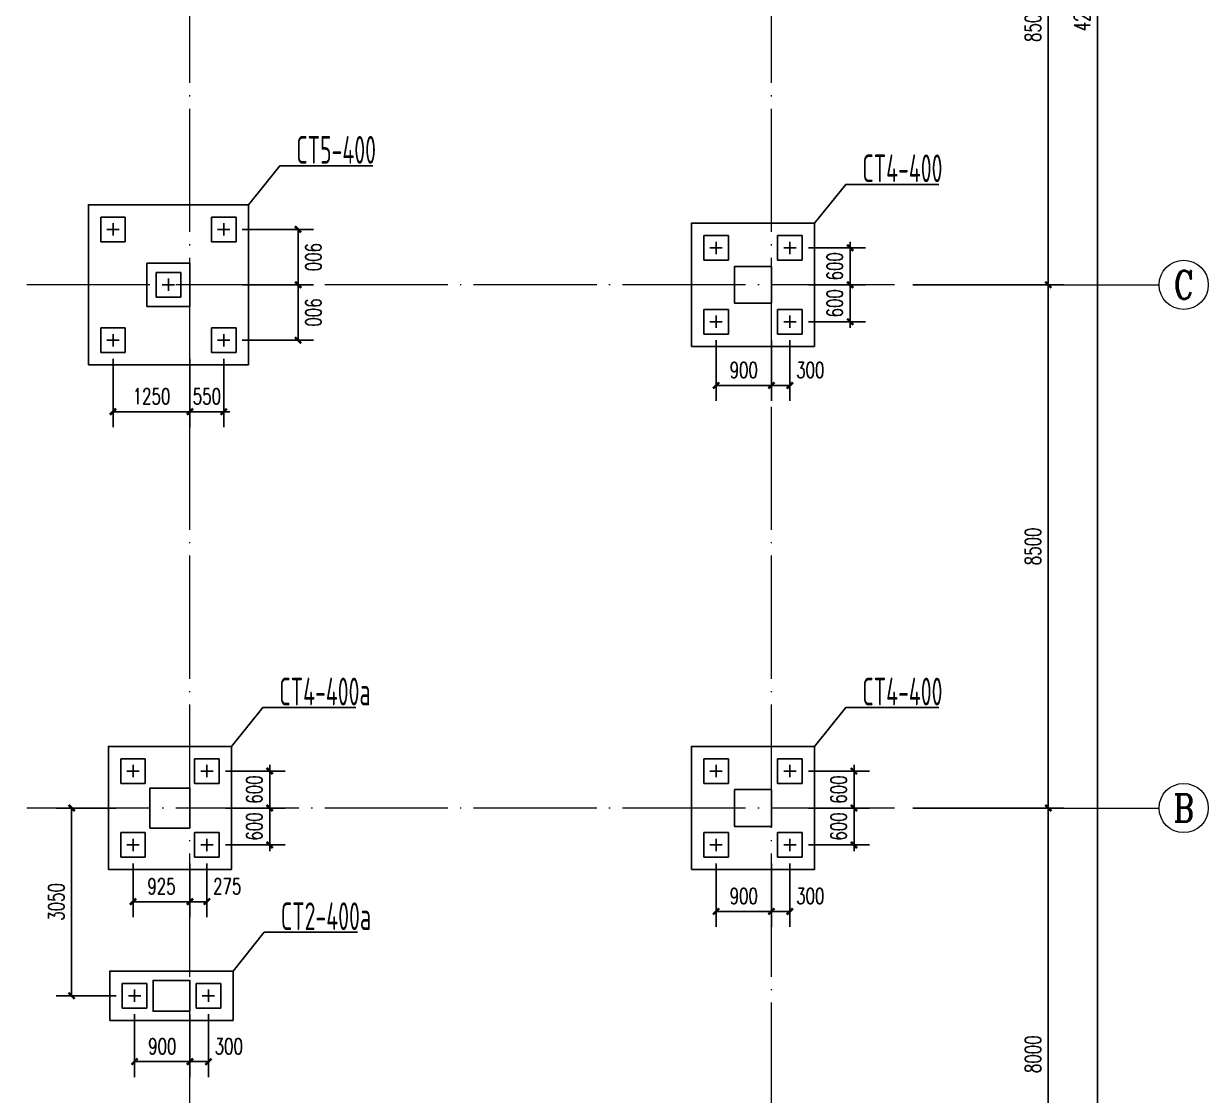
# Model space of a CAD drawing. Extents: x 3968514 to 5230306, y -516551 to -228246.
# Drawn here: x 4501570 to 4520822, y -347262 to -329853 of the extents above; entities that cross this region are included whole.
import ezdxf
from ezdxf.enums import TextEntityAlignment as Align

# ---------------------------------------------------------------- set-up
doc = ezdxf.new("R2010")
doc.units = 0
doc.header["$LTSCALE"] = 1000
doc.header["$MEASUREMENT"] = 0
doc.linetypes.add('DOTE', pattern=[2.42, 2, -0.2, 0.02, -0.2])
doc.linetypes.add('线型4', pattern=[300, 200, -100])
for name, color, linetype, lineweight in [('AXIS', 3, 'Continuous', 15), ('AXIS_TEXT', 7, 'Continuous', 15), ('BASE-CT', 21, 'Continuous', 25), ('BASE-ZM', 211, 'Continuous', 25), ('DOTE', 1, 'DOTE', 9), ('PUB_DIM', 3, 'Continuous', 15)]:
    doc.layers.add(name, color=color, linetype=linetype, lineweight=lineweight)
doc.layers.add('COLU', color=7, linetype='Continuous')
doc.layers.add('承台编号', color=2, linetype='Continuous')
doc.styles.add('_TCH_AXIS', font='COMPLEX', dxfattribs={"bigfont": 'GBCBIG'})
doc.styles.add('_TCH_DIM_T3', font='SIMPLEX.shx', dxfattribs={"width": 0.7, "bigfont": 'GBCBIG.shx'})
doc.styles.add('COMPLEX', font='COMPLEX')
doc.styles.add('TSSD_REIN', font='Tssdeng.shx', dxfattribs={"width": 0.7, "bigfont": 'hztxt.shx'})
doc.dimstyles.new('_TCH_ARCH&&100', dxfattribs={"dimtxt": 255, "dimasz": 100, "dimexe": 250, "dimexo": 300, "dimgap": 122.5, "dimtad": 1, "dimdec": 0, "dimzin": 0, "dimdsep": 46, "dimtxsty": '_TCH_DIM_T3', "dimblk": 'ARCHTICK', "dimcen": 0.09, "dimclrt": 7, "dimazin": 2, "dimtfac": 1, "dimtdec": 0, "dimtix": 1, "dimtmove": 2, "dimatfit": 3, "dimfxl": 150, "dimtolj": 1, "dimtzin": 0, "dimarcsym": 0})

# ---------------------------------------------------------------- blocks, each defined once
blk = doc.blocks.new('HDHTFHVC')
at = {"layer": 'COLU', "color": 2}
for points in [[(4689216, -354631), (4689216, -353931), (4688516, -353931), (4688516, -354631)], [(4698666, -354581), (4698666, -353981), (4698066, -353981), (4698066, -354581)], [(4689216, -363106), (4689216, -362456), (4688566, -362456), (4688566, -363106)], [(4698666, -363081), (4698666, -362481), (4698066, -362481), (4698066, -363081)], [(4689216, -366081), (4689216, -365581), (4688616, -365581), (4688616, -366081)]]:
    blk.add_lwpolyline(points, close=True, dxfattribs=at)
blk = doc.blocks.new('_AXISO')
blk.add_circle((0, 0), 0.5)
at = {"layer": 'AXIS_TEXT', "style": 'COMPLEX', "width": 1.041667}
blk.add_attdef('A', text='', height=0.56, dxfattribs=at).set_placement((-0.25, -0.28), (0.25, -0.28), align=Align.FIT)
blk = doc.blocks.new('_ArchTick')
at = {"color": 0, "linetype": 'ByBlock', "const_width": 0.4}
blk.add_lwpolyline([(-0.5, -0.5), (0.5, 0.5)], dxfattribs=at)
blk = doc.blocks.new('*D1347')
at = {"layer": 'AXIS', "color": 0, "lineweight": -2, "transparency": 16777216}
for p, q in [((19300, 0), (22550, 0)), ((22300, -42000), (22300, 0)), ((19300, -42000), (22550, -42000))]:
    blk.add_line(p, q, dxfattribs=at)
at = {"layer": 'Defpoints', "color": 0, "transparency": 16777216}
for p in [(19000, 0), (22300, 0), (19000, -42000)]:
    blk.add_point(p, dxfattribs=at)
at = {"layer": 'AXIS', "color": 0, "lineweight": -2, "transparency": 16777216, "xscale": 100, "yscale": 100, "zscale": 100}
for p, rotation in [((22300, 0), 90), ((22300, -42000), 270)]:
    blk.add_blockref('_ArchTick', p, dxfattribs=dict(at, rotation=rotation))
at = {"layer": 'AXIS', "color": 7, "transparency": 16777216, "insert": (22050, -21000), "char_height": 255, "attachment_point": 5, "rotation": 90, "style": '_TCH_DIM_T3'}
blk.add_mtext('\\A1;42000', dxfattribs=at)
blk = doc.blocks.new('*D1348')
at = {"layer": 'AXIS', "color": 0, "lineweight": -2, "transparency": 16777216}
for p, q in [((19300, -34000), (21750, -34000)), ((21500, -42000), (21500, -34000)), ((19300, -42000), (21750, -42000))]:
    blk.add_line(p, q, dxfattribs=at)
at = {"layer": 'Defpoints', "color": 0, "transparency": 16777216}
for p in [(19000, -34000), (21500, -34000), (19000, -42000)]:
    blk.add_point(p, dxfattribs=at)
at = {"layer": 'AXIS', "color": 0, "lineweight": -2, "transparency": 16777216, "xscale": 100, "yscale": 100, "zscale": 100}
for p, rotation in [((21500, -34000), 90), ((21500, -42000), 270)]:
    blk.add_blockref('_ArchTick', p, dxfattribs=dict(at, rotation=rotation))
at = {"layer": 'AXIS', "color": 7, "transparency": 16777216, "insert": (21250, -38000), "char_height": 255, "attachment_point": 5, "rotation": 90, "style": '_TCH_DIM_T3'}
blk.add_mtext('\\A1;8000', dxfattribs=at)
blk = doc.blocks.new('*D1349')
at = {"layer": 'AXIS', "color": 0, "lineweight": -2, "transparency": 16777216}
for p, q in [((19300, -25500), (21750, -25500)), ((21500, -34000), (21500, -25500)), ((19300, -34000), (21750, -34000))]:
    blk.add_line(p, q, dxfattribs=at)
at = {"layer": 'Defpoints', "color": 0, "transparency": 16777216}
for p in [(19000, -25500), (21500, -25500), (19000, -34000)]:
    blk.add_point(p, dxfattribs=at)
at = {"layer": 'AXIS', "color": 0, "lineweight": -2, "transparency": 16777216, "xscale": 100, "yscale": 100, "zscale": 100}
for p, rotation in [((21500, -25500), 90), ((21500, -34000), 270)]:
    blk.add_blockref('_ArchTick', p, dxfattribs=dict(at, rotation=rotation))
at = {"layer": 'AXIS', "color": 7, "transparency": 16777216, "insert": (21250, -29750), "char_height": 255, "attachment_point": 5, "rotation": 90, "style": '_TCH_DIM_T3'}
blk.add_mtext('\\A1;8500', dxfattribs=at)
blk = doc.blocks.new('*D1350')
at = {"layer": 'AXIS', "color": 0, "lineweight": -2, "transparency": 16777216}
for p, q in [((19300, -17000), (21750, -17000)), ((21500, -25500), (21500, -17000)), ((19300, -25500), (21750, -25500))]:
    blk.add_line(p, q, dxfattribs=at)
at = {"layer": 'Defpoints', "color": 0, "transparency": 16777216}
for p in [(19000, -17000), (21500, -17000), (19000, -25500)]:
    blk.add_point(p, dxfattribs=at)
at = {"layer": 'AXIS', "color": 0, "lineweight": -2, "transparency": 16777216, "xscale": 100, "yscale": 100, "zscale": 100}
for p, rotation in [((21500, -17000), 90), ((21500, -25500), 270)]:
    blk.add_blockref('_ArchTick', p, dxfattribs=dict(at, rotation=rotation))
at = {"layer": 'AXIS', "color": 7, "transparency": 16777216, "insert": (21250, -21250), "char_height": 255, "attachment_point": 5, "rotation": 90, "style": '_TCH_DIM_T3'}
blk.add_mtext('\\A1;8500', dxfattribs=at)
blk = doc.blocks.new('*D1301')
at = {"layer": 'Defpoints', "color": 0, "transparency": 16777216}
for p in [(4514022, -334095), (4515001, -334095), (4514022, -334695)]:
    blk.add_point(p, dxfattribs=at)
at = {"layer": 'PUB_DIM', "color": 0, "lineweight": -2, "transparency": 16777216}
for p, q in [((4515001, -334095), (4515001, -333995)), ((4514322, -334095), (4515251, -334095)), ((4515001, -334695), (4515001, -334095)), ((4514322, -334695), (4515251, -334695)), ((4515001, -334695), (4515001, -334795))]:
    blk.add_line(p, q, dxfattribs=at)
at = {"layer": 'PUB_DIM', "color": 0, "lineweight": -2, "transparency": 16777216, "xscale": 100, "yscale": 100, "zscale": 100}
for p, rotation in [((4515001, -334095), 269.999889106508), ((4515001, -334695), 89.99988910650792)]:
    blk.add_blockref('_ArchTick', p, dxfattribs=dict(at, rotation=rotation))
at = {"layer": 'PUB_DIM', "color": 7, "transparency": 16777216, "insert": (4514751, -334395), "char_height": 255, "attachment_point": 5, "rotation": 89.9999, "style": '_TCH_DIM_T3'}
blk.add_mtext('\\A1;600', dxfattribs=at)
blk = doc.blocks.new('*D1302')
at = {"layer": 'Defpoints', "color": 0, "transparency": 16777216}
for p in [(4514022, -333495), (4515001, -333495), (4514022, -334095)]:
    blk.add_point(p, dxfattribs=at)
at = {"layer": 'PUB_DIM', "color": 0, "lineweight": -2, "transparency": 16777216}
for p, q in [((4515001, -333495), (4515001, -333395)), ((4514322, -333495), (4515251, -333495)), ((4515001, -334095), (4515001, -333495)), ((4514322, -334095), (4515251, -334095)), ((4515001, -334095), (4515001, -334195))]:
    blk.add_line(p, q, dxfattribs=at)
at = {"layer": 'PUB_DIM', "color": 0, "lineweight": -2, "transparency": 16777216, "xscale": 100, "yscale": 100, "zscale": 100}
for p, rotation in [((4515001, -333495), 269.999889106546), ((4515001, -334095), 89.99988910654598)]:
    blk.add_blockref('_ArchTick', p, dxfattribs=dict(at, rotation=rotation))
at = {"layer": 'PUB_DIM', "color": 7, "transparency": 16777216, "insert": (4514751, -333795), "char_height": 255, "attachment_point": 5, "rotation": 89.9999, "style": '_TCH_DIM_T3'}
blk.add_mtext('\\A1;600', dxfattribs=at)
blk = doc.blocks.new('*D1303')
at = {"layer": 'Defpoints', "color": 0, "transparency": 16777216}
for p in [(4512822, -334695), (4513722, -334695), (4513722, -335730)]:
    blk.add_point(p, dxfattribs=at)
at = {"layer": 'PUB_DIM', "color": 0, "lineweight": -2, "transparency": 16777216}
for p, q in [((4512822, -334995), (4512822, -335980)), ((4513722, -334995), (4513722, -335980)), ((4512822, -335730), (4513722, -335730))]:
    blk.add_line(p, q, dxfattribs=at)
at = {"layer": 'PUB_DIM', "color": 0, "lineweight": -2, "transparency": 16777216, "xscale": 100, "yscale": 100, "zscale": 100, "rotation": 180}
blk.add_blockref('_ArchTick', (4512822, -335730), dxfattribs=at)
at = {"layer": 'PUB_DIM', "color": 0, "lineweight": -2, "transparency": 16777216, "xscale": 100, "yscale": 100, "zscale": 100}
blk.add_blockref('_ArchTick', (4513722, -335730), dxfattribs=at)
at = {"layer": 'PUB_DIM', "color": 7, "transparency": 16777216, "insert": (4513272, -335480), "char_height": 255, "attachment_point": 5, "style": '_TCH_DIM_T3'}
blk.add_mtext('\\A1;900', dxfattribs=at)
blk = doc.blocks.new('*D1304')
at = {"layer": 'Defpoints', "color": 0, "transparency": 16777216}
for p in [(4513722, -334695), (4514022, -334695), (4514022, -335730)]:
    blk.add_point(p, dxfattribs=at)
at = {"layer": 'PUB_DIM', "color": 0, "lineweight": -2, "transparency": 16777216}
for p, q in [((4513722, -334995), (4513722, -335980)), ((4514022, -334995), (4514022, -335980)), ((4513722, -335730), (4514022, -335730))]:
    blk.add_line(p, q, dxfattribs=at)
at = {"layer": 'PUB_DIM', "color": 0, "lineweight": -2, "transparency": 16777216, "xscale": 100, "yscale": 100, "zscale": 100, "rotation": 180}
blk.add_blockref('_ArchTick', (4513722, -335730), dxfattribs=at)
at = {"layer": 'PUB_DIM', "color": 0, "lineweight": -2, "transparency": 16777216, "xscale": 100, "yscale": 100, "zscale": 100}
blk.add_blockref('_ArchTick', (4514022, -335730), dxfattribs=at)
at = {"layer": 'PUB_DIM', "color": 7, "transparency": 16777216, "insert": (4514353, -335480), "char_height": 255, "attachment_point": 5, "style": '_TCH_DIM_T3'}
blk.add_mtext('\\A1;300', dxfattribs=at)
blk = doc.blocks.new('*D1305')
at = {"layer": 'Defpoints', "color": 0, "transparency": 16777216}
for p in [(4504822, -334095), (4506029, -334095), (4504822, -334995)]:
    blk.add_point(p, dxfattribs=at)
at = {"layer": 'PUB_DIM', "color": 0, "lineweight": -2, "transparency": 16777216}
for p, q in [((4505122, -334095), (4506279, -334095)), ((4506029, -334995), (4506029, -334095)), ((4505122, -334995), (4506279, -334995))]:
    blk.add_line(p, q, dxfattribs=at)
at = {"layer": 'PUB_DIM', "color": 0, "lineweight": -2, "transparency": 16777216, "xscale": 100, "yscale": 100, "zscale": 100}
for p, rotation in [((4506029, -334095), 90.00007385994112), ((4506029, -334995), 270.0000738599412)]:
    blk.add_blockref('_ArchTick', p, dxfattribs=dict(at, rotation=rotation))
at = {"layer": 'PUB_DIM', "color": 7, "transparency": 16777216, "insert": (4506279, -334545), "char_height": 255, "attachment_point": 5, "rotation": 270.0001, "style": '_TCH_DIM_T3'}
blk.add_mtext('\\A1;900', dxfattribs=at)
blk = doc.blocks.new('*D1306')
at = {"layer": 'Defpoints', "color": 0, "transparency": 16777216}
for p in [(4504822, -333195), (4506029, -333195), (4504822, -334095)]:
    blk.add_point(p, dxfattribs=at)
at = {"layer": 'PUB_DIM', "color": 0, "lineweight": -2, "transparency": 16777216}
for p, q in [((4505122, -333195), (4506279, -333195)), ((4506029, -334095), (4506029, -333195)), ((4505122, -334095), (4506279, -334095))]:
    blk.add_line(p, q, dxfattribs=at)
at = {"layer": 'PUB_DIM', "color": 0, "lineweight": -2, "transparency": 16777216, "xscale": 100, "yscale": 100, "zscale": 100}
for p, rotation in [((4506029, -333195), 90.00007385990178), ((4506029, -334095), 270.0000738599018)]:
    blk.add_blockref('_ArchTick', p, dxfattribs=dict(at, rotation=rotation))
at = {"layer": 'PUB_DIM', "color": 7, "transparency": 16777216, "insert": (4506279, -333645), "char_height": 255, "attachment_point": 5, "rotation": 270.0001, "style": '_TCH_DIM_T3'}
blk.add_mtext('\\A1;900', dxfattribs=at)
blk = doc.blocks.new('*D1307')
at = {"layer": 'Defpoints', "color": 0, "transparency": 16777216}
for p in [(4503022, -334995), (4504272, -334995), (4504272, -336156)]:
    blk.add_point(p, dxfattribs=at)
at = {"layer": 'PUB_DIM', "color": 0, "lineweight": -2, "transparency": 16777216}
for p, q in [((4503022, -335295), (4503022, -336406)), ((4504272, -335295), (4504272, -336406)), ((4503022, -336156), (4504272, -336156))]:
    blk.add_line(p, q, dxfattribs=at)
at = {"layer": 'PUB_DIM', "color": 0, "lineweight": -2, "transparency": 16777216, "xscale": 100, "yscale": 100, "zscale": 100, "rotation": 180}
blk.add_blockref('_ArchTick', (4503022, -336156), dxfattribs=at)
at = {"layer": 'PUB_DIM', "color": 0, "lineweight": -2, "transparency": 16777216, "xscale": 100, "yscale": 100, "zscale": 100}
blk.add_blockref('_ArchTick', (4504272, -336156), dxfattribs=at)
at = {"layer": 'PUB_DIM', "color": 7, "transparency": 16777216, "insert": (4503647, -335906), "char_height": 255, "attachment_point": 5, "style": '_TCH_DIM_T3'}
blk.add_mtext('\\A1;1250', dxfattribs=at)
blk = doc.blocks.new('*D1308')
at = {"layer": 'Defpoints', "color": 0, "transparency": 16777216}
for p in [(4504272, -334995), (4504822, -334995), (4504822, -336156)]:
    blk.add_point(p, dxfattribs=at)
at = {"layer": 'PUB_DIM', "color": 0, "lineweight": -2, "transparency": 16777216}
for p, q in [((4504272, -335295), (4504272, -336406)), ((4504822, -335295), (4504822, -336406)), ((4504272, -336156), (4504172, -336156)), ((4504272, -336156), (4504822, -336156)), ((4504822, -336156), (4504922, -336156))]:
    blk.add_line(p, q, dxfattribs=at)
at = {"layer": 'PUB_DIM', "color": 0, "lineweight": -2, "transparency": 16777216, "xscale": 100, "yscale": 100, "zscale": 100}
blk.add_blockref('_ArchTick', (4504272, -336156), dxfattribs=at)
at = {"layer": 'PUB_DIM', "color": 0, "lineweight": -2, "transparency": 16777216, "xscale": 100, "yscale": 100, "zscale": 100, "rotation": 180}
blk.add_blockref('_ArchTick', (4504822, -336156), dxfattribs=at)
at = {"layer": 'PUB_DIM', "color": 7, "transparency": 16777216, "insert": (4504547, -335906), "char_height": 255, "attachment_point": 5, "style": '_TCH_DIM_T3'}
blk.add_mtext('\\A1;550', dxfattribs=at)
blk = doc.blocks.new('*D1313')
at = {"layer": 'Defpoints', "color": 0, "transparency": 16777216}
for p in [(4514022, -342595), (4515064, -342595), (4514022, -343195)]:
    blk.add_point(p, dxfattribs=at)
at = {"layer": 'PUB_DIM', "color": 0, "lineweight": -2, "transparency": 16777216}
for p, q in [((4514322, -342595), (4515314, -342595)), ((4515064, -342595), (4515064, -342495)), ((4515064, -343195), (4515064, -342595)), ((4514322, -343195), (4515314, -343195)), ((4515064, -343195), (4515064, -343295))]:
    blk.add_line(p, q, dxfattribs=at)
at = {"layer": 'PUB_DIM', "color": 0, "lineweight": -2, "transparency": 16777216, "xscale": 100, "yscale": 100, "zscale": 100}
for p, rotation in [((4515064, -342595), 270), ((4515064, -343195), 90)]:
    blk.add_blockref('_ArchTick', p, dxfattribs=dict(at, rotation=rotation))
at = {"layer": 'PUB_DIM', "color": 7, "transparency": 16777216, "insert": (4514814, -342895), "char_height": 255, "attachment_point": 5, "rotation": 90, "style": '_TCH_DIM_T3'}
blk.add_mtext('\\A1;600', dxfattribs=at)
blk = doc.blocks.new('*D1314')
at = {"layer": 'Defpoints', "color": 0, "transparency": 16777216}
for p in [(4514022, -341995), (4515064, -341995), (4514022, -342595)]:
    blk.add_point(p, dxfattribs=at)
at = {"layer": 'PUB_DIM', "color": 0, "lineweight": -2, "transparency": 16777216}
for p, q in [((4515064, -341995), (4515064, -341895)), ((4514322, -341995), (4515314, -341995)), ((4515064, -342595), (4515064, -341995)), ((4514322, -342595), (4515314, -342595)), ((4515064, -342595), (4515064, -342695))]:
    blk.add_line(p, q, dxfattribs=at)
at = {"layer": 'PUB_DIM', "color": 0, "lineweight": -2, "transparency": 16777216, "xscale": 100, "yscale": 100, "zscale": 100}
for p, rotation in [((4515064, -341995), 270), ((4515064, -342595), 90)]:
    blk.add_blockref('_ArchTick', p, dxfattribs=dict(at, rotation=rotation))
at = {"layer": 'PUB_DIM', "color": 7, "transparency": 16777216, "insert": (4514814, -342295), "char_height": 255, "attachment_point": 5, "rotation": 90, "style": '_TCH_DIM_T3'}
blk.add_mtext('\\A1;600', dxfattribs=at)
blk = doc.blocks.new('*D1315')
at = {"layer": 'Defpoints', "color": 0, "transparency": 16777216}
for p in [(4512822, -343195), (4513722, -343195), (4513722, -344275)]:
    blk.add_point(p, dxfattribs=at)
at = {"layer": 'PUB_DIM', "color": 0, "lineweight": -2, "transparency": 16777216}
for p, q in [((4512822, -343495), (4512822, -344525)), ((4513722, -343495), (4513722, -344525)), ((4512822, -344275), (4513722, -344275))]:
    blk.add_line(p, q, dxfattribs=at)
at = {"layer": 'PUB_DIM', "color": 0, "lineweight": -2, "transparency": 16777216, "xscale": 100, "yscale": 100, "zscale": 100, "rotation": 180}
blk.add_blockref('_ArchTick', (4512822, -344275), dxfattribs=at)
at = {"layer": 'PUB_DIM', "color": 0, "lineweight": -2, "transparency": 16777216, "xscale": 100, "yscale": 100, "zscale": 100}
blk.add_blockref('_ArchTick', (4513722, -344275), dxfattribs=at)
at = {"layer": 'PUB_DIM', "color": 7, "transparency": 16777216, "insert": (4513272, -344025), "char_height": 255, "attachment_point": 5, "style": '_TCH_DIM_T3'}
blk.add_mtext('\\A1;900', dxfattribs=at)
blk = doc.blocks.new('*D1316')
at = {"layer": 'Defpoints', "color": 0, "transparency": 16777216}
for p in [(4513722, -343195), (4514022, -343195), (4514022, -344275)]:
    blk.add_point(p, dxfattribs=at)
at = {"layer": 'PUB_DIM', "color": 0, "lineweight": -2, "transparency": 16777216}
for p, q in [((4513722, -343495), (4513722, -344525)), ((4514022, -343495), (4514022, -344525)), ((4513722, -344275), (4514022, -344275))]:
    blk.add_line(p, q, dxfattribs=at)
at = {"layer": 'PUB_DIM', "color": 0, "lineweight": -2, "transparency": 16777216, "xscale": 100, "yscale": 100, "zscale": 100, "rotation": 180}
blk.add_blockref('_ArchTick', (4513722, -344275), dxfattribs=at)
at = {"layer": 'PUB_DIM', "color": 0, "lineweight": -2, "transparency": 16777216, "xscale": 100, "yscale": 100, "zscale": 100}
blk.add_blockref('_ArchTick', (4514022, -344275), dxfattribs=at)
at = {"layer": 'PUB_DIM', "color": 7, "transparency": 16777216, "insert": (4514353, -344025), "char_height": 255, "attachment_point": 5, "style": '_TCH_DIM_T3'}
blk.add_mtext('\\A1;300', dxfattribs=at)
blk = doc.blocks.new('*D1317')
at = {"layer": 'Defpoints', "color": 0, "transparency": 16777216}
for p in [(4502349, -342595), (4503372, -342595), (4503372, -345645)]:
    blk.add_point(p, dxfattribs=at)
at = {"layer": 'PUB_DIM', "color": 0, "lineweight": -2, "transparency": 16777216}
for p, q in [((4503072, -342595), (4502099, -342595)), ((4502349, -345645), (4502349, -342595)), ((4503072, -345645), (4502099, -345645))]:
    blk.add_line(p, q, dxfattribs=at)
at = {"layer": 'PUB_DIM', "color": 0, "lineweight": -2, "transparency": 16777216, "xscale": 100, "yscale": 100, "zscale": 100}
for p, rotation in [((4502349, -342595), 90), ((4502349, -345645), 270)]:
    blk.add_blockref('_ArchTick', p, dxfattribs=dict(at, rotation=rotation))
at = {"layer": 'PUB_DIM', "color": 7, "transparency": 16777216, "insert": (4502099, -344120), "char_height": 255, "attachment_point": 5, "rotation": 90, "style": '_TCH_DIM_T3'}
blk.add_mtext('\\A1;3050', dxfattribs=at)
blk = doc.blocks.new('*D1318')
at = {"layer": 'Defpoints', "color": 0, "transparency": 16777216}
for p in [(4504547, -342595), (4505568, -342595), (4504547, -343195)]:
    blk.add_point(p, dxfattribs=at)
at = {"layer": 'PUB_DIM', "color": 0, "lineweight": -2, "transparency": 16777216}
for p, q in [((4504847, -342595), (4505818, -342595)), ((4505568, -342595), (4505568, -342495)), ((4505568, -343195), (4505568, -342595)), ((4504847, -343195), (4505818, -343195)), ((4505568, -343195), (4505568, -343295))]:
    blk.add_line(p, q, dxfattribs=at)
at = {"layer": 'PUB_DIM', "color": 0, "lineweight": -2, "transparency": 16777216, "xscale": 100, "yscale": 100, "zscale": 100}
for p, rotation in [((4505568, -342595), 270), ((4505568, -343195), 90)]:
    blk.add_blockref('_ArchTick', p, dxfattribs=dict(at, rotation=rotation))
at = {"layer": 'PUB_DIM', "color": 7, "transparency": 16777216, "insert": (4505318, -342895), "char_height": 255, "attachment_point": 5, "rotation": 90, "style": '_TCH_DIM_T3'}
blk.add_mtext('\\A1;600', dxfattribs=at)
blk = doc.blocks.new('*D1319')
at = {"layer": 'Defpoints', "color": 0, "transparency": 16777216}
for p in [(4504547, -341995), (4505568, -341995), (4504547, -342595)]:
    blk.add_point(p, dxfattribs=at)
at = {"layer": 'PUB_DIM', "color": 0, "lineweight": -2, "transparency": 16777216}
for p, q in [((4505568, -341995), (4505568, -341895)), ((4504847, -341995), (4505818, -341995)), ((4505568, -342595), (4505568, -341995)), ((4504847, -342595), (4505818, -342595)), ((4505568, -342595), (4505568, -342695))]:
    blk.add_line(p, q, dxfattribs=at)
at = {"layer": 'PUB_DIM', "color": 0, "lineweight": -2, "transparency": 16777216, "xscale": 100, "yscale": 100, "zscale": 100}
for p, rotation in [((4505568, -341995), 270), ((4505568, -342595), 90)]:
    blk.add_blockref('_ArchTick', p, dxfattribs=dict(at, rotation=rotation))
at = {"layer": 'PUB_DIM', "color": 7, "transparency": 16777216, "insert": (4505318, -342295), "char_height": 255, "attachment_point": 5, "rotation": 90, "style": '_TCH_DIM_T3'}
blk.add_mtext('\\A1;600', dxfattribs=at)
blk = doc.blocks.new('*D1320')
at = {"layer": 'Defpoints', "color": 0, "transparency": 16777216}
for p in [(4503347, -343195), (4504272, -343195), (4504272, -344116)]:
    blk.add_point(p, dxfattribs=at)
at = {"layer": 'PUB_DIM', "color": 0, "lineweight": -2, "transparency": 16777216}
for p, q in [((4503347, -343495), (4503347, -344366)), ((4504272, -343495), (4504272, -344366)), ((4503347, -344116), (4504272, -344116))]:
    blk.add_line(p, q, dxfattribs=at)
at = {"layer": 'PUB_DIM', "color": 0, "lineweight": -2, "transparency": 16777216, "xscale": 100, "yscale": 100, "zscale": 100, "rotation": 180}
blk.add_blockref('_ArchTick', (4503347, -344116), dxfattribs=at)
at = {"layer": 'PUB_DIM', "color": 0, "lineweight": -2, "transparency": 16777216, "xscale": 100, "yscale": 100, "zscale": 100}
blk.add_blockref('_ArchTick', (4504272, -344116), dxfattribs=at)
at = {"layer": 'PUB_DIM', "color": 7, "transparency": 16777216, "insert": (4503809, -343866), "char_height": 255, "attachment_point": 5, "style": '_TCH_DIM_T3'}
blk.add_mtext('\\A1;925', dxfattribs=at)
blk = doc.blocks.new('*D1321')
at = {"layer": 'Defpoints', "color": 0, "transparency": 16777216}
for p in [(4504272, -343195), (4504547, -343195), (4504547, -344116)]:
    blk.add_point(p, dxfattribs=at)
at = {"layer": 'PUB_DIM', "color": 0, "lineweight": -2, "transparency": 16777216}
for p, q in [((4504272, -343495), (4504272, -344366)), ((4504547, -343495), (4504547, -344366)), ((4504272, -344116), (4504547, -344116))]:
    blk.add_line(p, q, dxfattribs=at)
at = {"layer": 'PUB_DIM', "color": 0, "lineweight": -2, "transparency": 16777216, "xscale": 100, "yscale": 100, "zscale": 100, "rotation": 180}
blk.add_blockref('_ArchTick', (4504272, -344116), dxfattribs=at)
at = {"layer": 'PUB_DIM', "color": 0, "lineweight": -2, "transparency": 16777216, "xscale": 100, "yscale": 100, "zscale": 100}
blk.add_blockref('_ArchTick', (4504547, -344116), dxfattribs=at)
at = {"layer": 'PUB_DIM', "color": 7, "transparency": 16777216, "insert": (4504878, -343866), "char_height": 255, "attachment_point": 5, "style": '_TCH_DIM_T3'}
blk.add_mtext('\\A1;275', dxfattribs=at)
blk = doc.blocks.new('*D1322')
at = {"layer": 'Defpoints', "color": 0, "transparency": 16777216}
for p in [(4503372, -345645), (4504272, -345645), (4504272, -346715)]:
    blk.add_point(p, dxfattribs=at)
at = {"layer": 'PUB_DIM', "color": 0, "lineweight": -2, "transparency": 16777216}
for p, q in [((4503372, -345945), (4503372, -346965)), ((4504272, -345945), (4504272, -346965)), ((4503372, -346715), (4504272, -346715))]:
    blk.add_line(p, q, dxfattribs=at)
at = {"layer": 'PUB_DIM', "color": 0, "lineweight": -2, "transparency": 16777216, "xscale": 100, "yscale": 100, "zscale": 100, "rotation": 180}
blk.add_blockref('_ArchTick', (4503372, -346715), dxfattribs=at)
at = {"layer": 'PUB_DIM', "color": 0, "lineweight": -2, "transparency": 16777216, "xscale": 100, "yscale": 100, "zscale": 100}
blk.add_blockref('_ArchTick', (4504272, -346715), dxfattribs=at)
at = {"layer": 'PUB_DIM', "color": 7, "transparency": 16777216, "insert": (4503822, -346465), "char_height": 255, "attachment_point": 5, "style": '_TCH_DIM_T3'}
blk.add_mtext('\\A1;900', dxfattribs=at)
blk = doc.blocks.new('*D1323')
at = {"layer": 'Defpoints', "color": 0, "transparency": 16777216}
for p in [(4504272, -345645), (4504572, -345645), (4504572, -346715)]:
    blk.add_point(p, dxfattribs=at)
at = {"layer": 'PUB_DIM', "color": 0, "lineweight": -2, "transparency": 16777216}
for p, q in [((4504272, -345945), (4504272, -346965)), ((4504572, -345945), (4504572, -346965)), ((4504272, -346715), (4504572, -346715))]:
    blk.add_line(p, q, dxfattribs=at)
at = {"layer": 'PUB_DIM', "color": 0, "lineweight": -2, "transparency": 16777216, "xscale": 100, "yscale": 100, "zscale": 100, "rotation": 180}
blk.add_blockref('_ArchTick', (4504272, -346715), dxfattribs=at)
at = {"layer": 'PUB_DIM', "color": 0, "lineweight": -2, "transparency": 16777216, "xscale": 100, "yscale": 100, "zscale": 100}
blk.add_blockref('_ArchTick', (4504572, -346715), dxfattribs=at)
at = {"layer": 'PUB_DIM', "color": 7, "transparency": 16777216, "insert": (4504903, -346465), "char_height": 255, "attachment_point": 5, "style": '_TCH_DIM_T3'}
blk.add_mtext('\\A1;300', dxfattribs=at)
blk = doc.blocks.new('A$Cbcbeac01')
at = {"layer": 'AXIS'}
for p, q in [((19300, -25500), (23300, -25500)), ((19300, -34000), (23300, -34000))]:
    blk.add_line(p, q, dxfattribs=at)
at = {"layer": 'DOTE'}
for p, q in [((7550, -44000), (7550, 2000)), ((17000, -44000), (17000, 2000)), ((19000, -25500), (-2000, -25500)), ((19000, -34000), (-2000, -34000))]:
    blk.add_line(p, q, dxfattribs=at)
at = {"layer": 'AXIS'}
ref = blk.add_blockref('_AXISO', (23700, -25500), dxfattribs=dict(at, xscale=800, yscale=800, zscale=800))
ref.add_attrib('A', 'C', dxfattribs={"layer": 'AXIS_TEXT', "height": 452, "style": '_TCH_AXIS', "width": 1.024}).set_placement((23534.7, -25726), (23865.3, -25726), align=Align.FIT)
ref = blk.add_blockref('_AXISO', (23700, -34000), dxfattribs=dict(at, xscale=800, yscale=800, zscale=800))
ref.add_attrib('A', 'B', dxfattribs={"layer": 'AXIS_TEXT', "height": 448.3, "style": '_TCH_AXIS', "width": 0.924665}).set_placement((23532.2, -34224.2), (23867.8, -34224.2), align=Align.FIT)
for p1, p2, distance, picture, middle in [((19000, -42000), (19000, 0), -3300, '*D1347', (22050, -21000)), ((19000, -25500), (19000, -17000), -2500, '*D1350', (21250, -21250)), ((19000, -34000), (19000, -25500), -2500, '*D1349', (21250, -29750)), ((19000, -42000), (19000, -34000), -2500, '*D1348', (21250, -38000))]:
    dim = blk.add_aligned_dim(p1=p1, p2=p2, distance=distance, dimstyle='_TCH_ARCH&&100', dxfattribs=at)
    dim.commit()
    dim.dimension.update_dxf_attribs({"geometry": picture, "text_midpoint": middle})

msp = doc.modelspace()

# ---------------------------------------------------------------- linework, layer by layer
at = {"layer": 'BASE-CT', "linetype": 'Continuous', "elevation": -0.30417}
for points in [[(4502621.5933, -335394.70505), (4505221.5933, -335394.70505), (4505221.5933, -332794.70505), (4502621.5933, -332794.70505)], [(4512421.5933, -335094.70505), (4514421.5933, -335094.70505), (4514421.5933, -333094.70505), (4512421.5933, -333094.70505)], [(4502946.5933, -343594.70603), (4504946.5933, -343594.70603), (4504946.5933, -341594.70505), (4502946.5933, -341594.70505)], [(4512421.5933, -343594.70603), (4514421.5933, -343594.70603), (4514421.5933, -341594.70505), (4512421.5933, -341594.70505)], [(4502971.5933, -346044.70603), (4504971.5933, -346044.70603), (4504971.5933, -345244.70603), (4502971.5933, -345244.70603)]]:
    msp.add_lwpolyline(points, close=True, dxfattribs=at)
at = {"layer": 'BASE-ZM', "linetype": '线型4', "elevation": -0.30417}
for points in [[(4502821.5933, -333394.70505), (4503221.5933, -333394.70505), (4503221.5933, -332994.70505), (4502821.5933, -332994.70505)], [(4504621.5933, -333394.70505), (4505021.5933, -333394.70505), (4505021.5933, -332994.70505), (4504621.5933, -332994.70505)], [(4512621.5933, -333694.70505), (4513021.5933, -333694.70505), (4513021.5933, -333294.70505), (4512621.5933, -333294.70505)], [(4513821.5933, -333694.70505), (4514221.5933, -333694.70505), (4514221.5933, -333294.70505), (4513821.5933, -333294.70505)], [(4503721.5933, -334294.70505), (4504121.5933, -334294.70505), (4504121.5933, -333894.70505), (4503721.5933, -333894.70505)], [(4512621.5933, -334894.70505), (4513021.5933, -334894.70505), (4513021.5933, -334494.70505), (4512621.5933, -334494.70505)], [(4513821.5933, -334894.70505), (4514221.5933, -334894.70505), (4514221.5933, -334494.70505), (4513821.5933, -334494.70505)], [(4502821.5933, -335194.70505), (4503221.5933, -335194.70505), (4503221.5933, -334794.70505), (4502821.5933, -334794.70505)], [(4504621.5933, -335194.70505), (4505021.5933, -335194.70505), (4505021.5933, -334794.70505), (4504621.5933, -334794.70505)], [(4503146.5933, -342194.70701), (4503546.5933, -342194.70701), (4503546.5933, -341794.70701), (4503146.5933, -341794.70701)], [(4504346.5933, -342194.70505), (4504746.5933, -342194.70505), (4504746.5933, -341794.70505), (4504346.5933, -341794.70505)], [(4512621.5933, -342194.70701), (4513021.5933, -342194.70701), (4513021.5933, -341794.70701), (4512621.5933, -341794.70701)], [(4513821.5933, -342194.70505), (4514221.5933, -342194.70505), (4514221.5933, -341794.70505), (4513821.5933, -341794.70505)], [(4503146.5933, -343394.70603), (4503546.5933, -343394.70603), (4503546.5933, -342994.70603), (4503146.5933, -342994.70603)], [(4504346.5933, -343394.70603), (4504746.5933, -343394.70603), (4504746.5933, -342994.70603), (4504346.5933, -342994.70603)], [(4512621.5933, -343394.70603), (4513021.5933, -343394.70603), (4513021.5933, -342994.70603), (4512621.5933, -342994.70603)], [(4513821.5933, -343394.70603), (4514221.5933, -343394.70603), (4514221.5933, -342994.70603), (4513821.5933, -342994.70603)], [(4503171.5933, -345844.70603), (4503571.5933, -345844.70603), (4503571.5933, -345444.70603), (4503171.5933, -345444.70603)], [(4504371.5933, -345844.70603), (4504771.5933, -345844.70603), (4504771.5933, -345444.70603), (4504371.5933, -345444.70603)]]:
    msp.add_lwpolyline(points, close=True, dxfattribs=at)
for points in [[(4502921.5933, -333194.70505), (4503121.5933, -333194.70505)], [(4503021.5933, -333294.70505), (4503021.5933, -333094.70505)], [(4504721.5933, -333194.70505), (4504921.5933, -333194.70505)], [(4504821.5933, -333294.70505), (4504821.5933, -333094.70505)], [(4512821.5933, -333594.70505), (4512821.5933, -333394.70505)], [(4514021.5933, -333594.70505), (4514021.5933, -333394.70505)], [(4512721.5933, -333494.70505), (4512921.5933, -333494.70505)], [(4513921.5933, -333494.70505), (4514121.5933, -333494.70505)], [(4503921.5933, -334194.70505), (4503921.5933, -333994.70505)], [(4503821.5933, -334094.70505), (4504021.5933, -334094.70505)], [(4512821.5933, -334794.70505), (4512821.5933, -334594.70505)], [(4514021.5933, -334794.70505), (4514021.5933, -334594.70505)], [(4512721.5933, -334694.70505), (4512921.5933, -334694.70505)], [(4513921.5933, -334694.70505), (4514121.5933, -334694.70505)], [(4503021.5933, -335094.70505), (4503021.5933, -334894.70505)], [(4504821.5933, -335094.70505), (4504821.5933, -334894.70505)], [(4502921.5933, -334994.70505), (4503121.5933, -334994.70505)], [(4504721.5933, -334994.70505), (4504921.5933, -334994.70505)], [(4503346.5933, -342094.70701), (4503346.5933, -341894.70701)], [(4504546.5933, -342094.70505), (4504546.5933, -341894.70505)], [(4512821.5933, -342094.70701), (4512821.5933, -341894.70701)], [(4514021.5933, -342094.70505), (4514021.5933, -341894.70505)], [(4503246.5933, -341994.70701), (4503446.5933, -341994.70701)], [(4504446.5933, -341994.70505), (4504646.5933, -341994.70505)], [(4512721.5933, -341994.70701), (4512921.5933, -341994.70701)], [(4513921.5933, -341994.70505), (4514121.5933, -341994.70505)], [(4503246.5933, -343194.70603), (4503446.5933, -343194.70603)], [(4503346.5933, -343294.70603), (4503346.5933, -343094.70603)], [(4504446.5933, -343194.70603), (4504646.5933, -343194.70603)], [(4504546.5933, -343294.70603), (4504546.5933, -343094.70603)], [(4512721.5933, -343194.70603), (4512921.5933, -343194.70603)], [(4512821.5933, -343294.70603), (4512821.5933, -343094.70603)], [(4513921.5933, -343194.70603), (4514121.5933, -343194.70603)], [(4514021.5933, -343294.70603), (4514021.5933, -343094.70603)], [(4503371.5933, -345744.70603), (4503371.5933, -345544.70603)], [(4504571.5933, -345744.70603), (4504571.5933, -345544.70603)], [(4503271.5933, -345644.70603), (4503471.5933, -345644.70603)], [(4504471.5933, -345644.70603), (4504671.5933, -345644.70603)]]:
    msp.add_lwpolyline(points, dxfattribs=at)
at = {"layer": '承台编号', "color": 3, "elevation": -0.30417}
for points in [[(4505221.5933, -332794.70505), (4505730.09358, -332163.69451), (4507243.16459, -332163.69451)], [(4514421.5933, -333094.70505), (4514930.09358, -332463.69451), (4516443.16459, -332463.69451)], [(4504946.5933, -341594.70505), (4505455.09358, -340963.69451), (4506968.16459, -340963.69451)], [(4514421.5933, -341594.70505), (4514930.09358, -340963.69451), (4516443.16459, -340963.69451)], [(4504971.5933, -345244.70603), (4505480.09358, -344613.69548), (4506993.16459, -344613.69548)]]:
    msp.add_lwpolyline(points, dxfattribs=at)

# ---------------------------------------------------------------- block references
msp.add_blockref('A$Cbcbeac01', (4496721.5933, -308594.70505, -0.30417))
at = {"color": 6}
msp.add_blockref('HDHTFHVC', (-184944.16767, 20186.04242, -0.30417), dxfattribs=at)

# ---------------------------------------------------------------- texts
at = {"layer": '承台编号', "color": 3, "style": 'TSSD_REIN', "width": 0.6}
for s, p in [('CT5-400', (4505998.20199, -332127.75255, -0.30417)), ('CT4-400', (4515198.20199, -332427.75255, -0.30417)), ('CT4-400a', (4505723.20199, -340927.75255, -0.30417)), ('CT4-400', (4515198.20199, -340927.75255, -0.30417)), ('CT2-400a', (4505748.20199, -344577.75353, -0.30417))]:
    msp.add_text(s, height=450, dxfattribs=at).set_placement(p)

# ---------------------------------------------------------------- dimensions: what is measured, and where the dimension line sits
at = {"layer": 'PUB_DIM', "color": 3}
for p1, p2, distance, picture, middle in [((4504821.59214, -334094.70557), (4504821.59098, -333194.70488), -1207.54566, '*D1306', (4506279.13722, -333644.70335)), ((4514021.59446, -334094.70428), (4514021.59563, -333494.70522), -979.31112, '*D1302', (4514750.90617, -333794.70616)), ((4514021.5933, -334694.70505), (4514021.59446, -334094.70428), -979.31112, '*D1301', (4514750.90501, -334394.70608)), ((4504821.5933, -334994.70505), (4504821.59214, -334094.70557), -1207.54566, '*D1305', (4506279.13838, -334544.70343)), ((4512821.5933, -334694.70505), (4513721.5933, -334694.70505), -1034.94995, '*D1303', (4513271.5933, -335479.655)), ((4503021.5933, -334994.70505), (4504271.5933, -334994.70505), -1161.50052, '*D1307', (4503646.5933, -335906.20557)), ((4504271.5933, -334994.70505), (4504821.5933, -334994.70505), -1161.50052, '*D1308', (4504546.5933, -335906.20557)), ((4504546.5933, -342594.70554), (4504546.5933, -341994.70505), -1020.93309, '*D1319', (4505317.52639, -342294.7053)), ((4514021.5933, -342594.70505), (4514021.5933, -341994.70505), -1042.61704, '*D1314', (4514814.21035, -342294.70505)), ((4503371.5933, -345644.70603), (4503371.5933, -342594.70505), 1022.13568, '*D1317', (4502099.45762, -344119.70554)), ((4504546.5933, -343194.70603), (4504546.5933, -342594.70554), -1020.93309, '*D1318', (4505317.52639, -342894.70579)), ((4514021.5933, -343194.70603), (4514021.5933, -342594.70505), -1042.61704, '*D1313', (4514814.21035, -342894.70554)), ((4503346.5933, -343194.70603), (4504271.5933, -343194.70603), -921.72949, '*D1320', (4503809.0933, -343866.43552)), ((4512821.5933, -343194.70603), (4513721.5933, -343194.70603), -1080.03366, '*D1315', (4513271.5933, -344024.73969)), ((4503371.5933, -345644.70603), (4504271.5933, -345644.70603), -1069.81745, '*D1322', (4503821.5933, -346464.52348))]:
    dim = msp.add_aligned_dim(p1=p1, p2=p2, distance=distance, dimstyle='_TCH_ARCH&&100', dxfattribs=at)
    dim.commit()
    dim.dimension.update_dxf_attribs({"geometry": picture, "text_midpoint": middle})
for base, p1, p2, angle, picture, middle in [((4514021.5933, -335729.655), (4513721.5933, -334694.70505), (4514021.5933, -334694.70505), 0, '*D1304', (4514353.02187, -335479.655)), ((4504546.5933, -344116.43552), (4504271.5933, -343194.70603), (4504546.5933, -343194.70603), 359.999999989, '*D1321', (4504878.02188, -343866.43552)), ((4514021.5933, -344274.73969), (4513721.5933, -343194.70603), (4514021.5933, -343194.70603), 359.999999999, '*D1316', (4514353.02187, -344024.73969)), ((4504571.5933, -346714.52348), (4504271.5933, -345644.70603), (4504571.5933, -345644.70603), 359.999999989, '*D1323', (4504903.02188, -346464.52348))]:
    dim = msp.add_linear_dim(base=base, p1=p1, p2=p2, angle=angle, dimstyle='_TCH_ARCH&&100', dxfattribs=at)
    dim.commit()
    dim.dimension.update_dxf_attribs({"geometry": picture, "text_midpoint": middle, "dimtype": 161})

doc.saveas('drawing.dxf')
